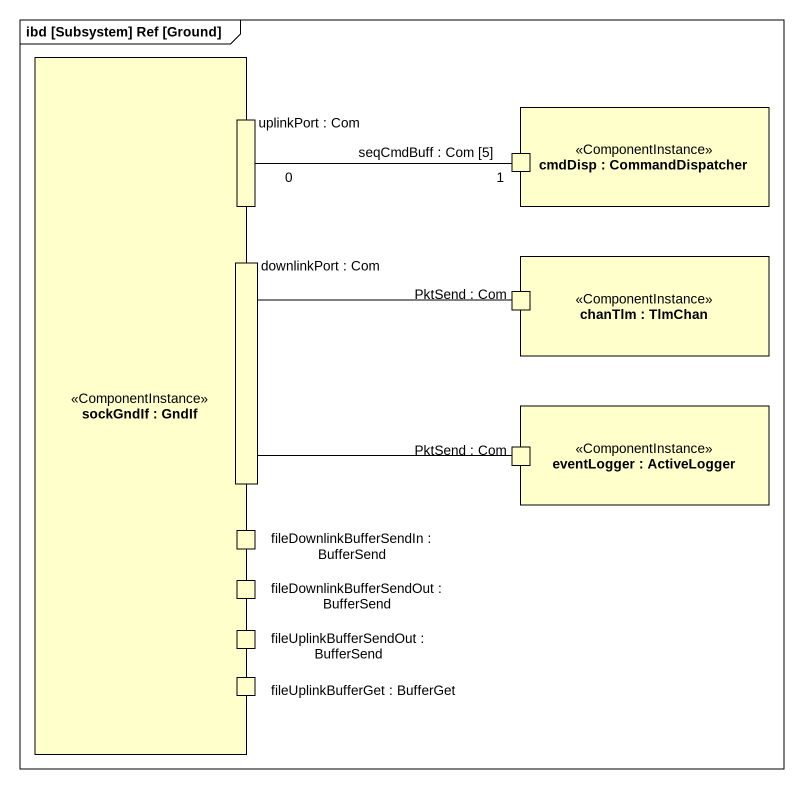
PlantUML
@startuml
mainframe ibd [Subsystem] Ref [Ground]
rectangle "sockGndIf : GndIf" as sockGndIf <<ComponentInstance>> #FFFFCC {
  port "uplinkPort : Com" as uplinkPort_Com #FFFFCC
  port "downlinkPort : Com" as downlinkPort_Com #FFFFCC
  port "fileDownlinkBufferSendIn : BufferSend" as fileDownlinkBufferSendIn #FFFFCC
  port "fileDownlinkBufferSendOut : BufferSend" as fileDownlinkBufferSendOut #FFFFCC
  port "fileUplinkBufferSendOut : BufferSend" as fileUplinkBufferSendOut #FFFFCC
  port "fileUplinkBufferGet : BufferGet" as fileUplinkBufferGet #FFFFCC
}
rectangle "cmdDisp : CommandDispatcher" as cmdDisp <<ComponentInstance>> #FFFFCC {
  port "seqCmdBuff : Com [5]" as seqCmdBuff_Com_5 #FFFFCC
}
rectangle "chanTlm : TlmChan" as chanTlm <<ComponentInstance>> #FFFFCC {
  port "PktSend : Com" as PktSend_Com #FFFFCC
}
rectangle "eventLogger : ActiveLogger" as eventLogger <<ComponentInstance>> #FFFFCC {
  port "PktSend : Com" as PktSend_Com_2 #FFFFCC
}
uplinkPort_Com "0" -right- "1" seqCmdBuff_Com_5
PktSend_Com -left- downlinkPort_Com
PktSend_Com_2 -left- downlinkPort_Com
@enduml
